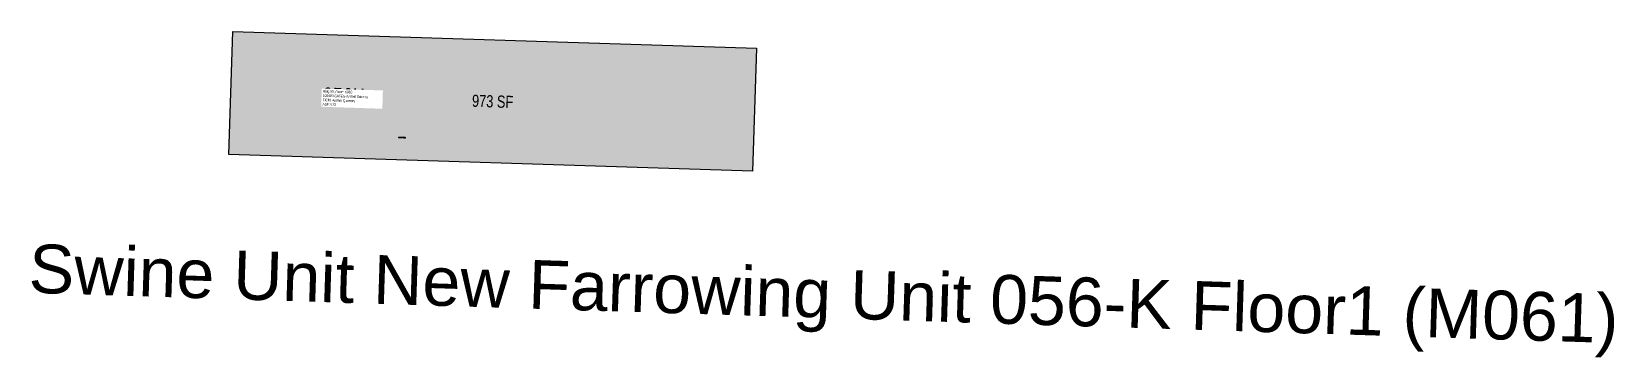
# Model space of a CAD drawing. Header units: inches. Extents: x 69171235 to 69173571, y 27725946 to 27726427.
import ezdxf
from ezdxf.enums import TextEntityAlignment as Align

# ---------------------------------------------------------------- set-up
doc = ezdxf.new("R2010")
doc.units = ezdxf.units.IN
doc.header["$MEASUREMENT"] = 0
for name, color, linetype in [('A-IDEN-RNUM', 7, 'CONTINUOUS'), ('A-IDEN-SNUM', 4, 'CONTINUOUS'), ('A-IDEN-VNUM', 4, 'CONTINUOUS'), ('A-TTLB', 4, 'CONTINUOUS'), ('A-WALL', 5, 'CONTINUOUS'), ('AREA-ASSIGN', 7, 'CONTINUOUS'), ('AREA-GROSS', 1, 'CONTINUOUS'), ('AREA-TEXT', 3, 'CONTINUOUS'), ('Rooms-Category-Color', 7, 'CONTINUOUS'), ('Rooms-College-Color', 7, 'CONTINUOUS'), ('Rooms-Department-Color', 7, 'CONTINUOUS'), ('Rooms-Division-Color', 7, 'CONTINUOUS'), ('Rooms-Information', 7, 'CONTINUOUS')]:
    doc.layers.add(name, color=color, linetype=linetype)
doc.styles.add('AREA', font='arial.ttf', dxfattribs={"width": 0.75, "height": 24})
doc.styles.add('ID', font='ARIALN.TTF', dxfattribs={"width": 0.85, "height": 0.25})
doc.styles.add('ROOMSNUMBER', font='txt.shx', dxfattribs={"height": 0.08333})
doc.styles.add('TITLE', font='arial.ttf', dxfattribs={"height": 72})

msp = doc.modelspace()

# ---------------------------------------------------------------- hatches: boundary and pattern name
at = {"layer": 'Rooms-Category-Color', "true_color": 0xfbafa2}
msp.add_hatch(color=21, dxfattribs=at).paths.add_polyline_path([(69172305.1, 27726402.6), (69172299.3, 27726221.5), (69171526.2, 27726246.1), (69171532, 27726427.2)])
at = {"layer": 'Rooms-College-Color', "true_color": 0xe3c5e1}
msp.add_hatch(color=254, dxfattribs=at).paths.add_polyline_path([(69172305.1, 27726402.6), (69172299.3, 27726221.5), (69171526.2, 27726246.1), (69171532, 27726427.2)])
at = {"layer": 'Rooms-Department-Color', "true_color": 0xe3c5e1}
msp.add_hatch(color=254, dxfattribs=at).paths.add_polyline_path([(69172305.1, 27726402.6), (69172299.3, 27726221.5), (69171526.2, 27726246.1), (69171532, 27726427.2)])
at = {"layer": 'Rooms-Division-Color', "true_color": 0xe3c5e1}
msp.add_hatch(color=254, dxfattribs=at).paths.add_polyline_path([(69172305.1, 27726402.6), (69172299.3, 27726221.5), (69171526.2, 27726246.1), (69171532, 27726427.2)])

# ---------------------------------------------------------------- linework, layer by layer
at = {"layer": 'A-WALL'}
msp.add_lwpolyline([(69172305.1, 27726402.6), (69172299.3, 27726221.5), (69171526.2, 27726246.1), (69171532, 27726427.2)], close=True, dxfattribs=at)
at = {"layer": 'AREA-ASSIGN'}
msp.add_lwpolyline([(69172305.1, 27726402.6), (69172299.3, 27726221.5), (69171526.2, 27726246.1), (69171532, 27726427.2)], close=True, dxfattribs=at)
at = {"layer": 'AREA-GROSS'}
msp.add_lwpolyline([(69172305.1, 27726402.6), (69172299.3, 27726221.5), (69171526.2, 27726246.1), (69171532, 27726427.2)], close=True, dxfattribs=at)

# ---------------------------------------------------------------- texts
at = {"layer": 'A-IDEN-RNUM', "style": 'ROOMSNUMBER'}
msp.add_text('0910-00', height=1.2, rotation=358.1804, dxfattribs=at).set_placement((69171781.8, 27726270.9), align=Align.MIDDLE)
at = {"layer": 'A-IDEN-SNUM', "style": 'ROOMSNUMBER'}
msp.add_text('0560K91000', height=1.2, rotation=358.1804, dxfattribs=at).set_placement((69171781.8, 27726270.9), align=Align.MIDDLE)
at = {"layer": 'A-IDEN-VNUM', "style": 'ID', "width": 0.85}
msp.add_text('056K', height=27, rotation=358.1804, dxfattribs=at).set_placement((69171695.6, 27726330.4), align=Align.MIDDLE)
at = {"layer": 'A-TTLB', "style": 'TITLE'}
msp.add_text('Swine Unit New Farrowing Unit 056-K Floor1 (M061)', height=72, rotation=358.1804, dxfattribs=at).set_placement((69171230, 27726041.9))
at = {"layer": 'AREA-TEXT', "style": 'AREA', "width": 0.75}
msp.add_text('973 SF', height=18, rotation=358.1804, dxfattribs=at).set_placement((69171915.6, 27726324.3), align=Align.MIDDLE_CENTER)

# ---------------------------------------------------------------- next in the draw order: texts
at = {"layer": 'Rooms-Information', "insert": (69171664.5, 27726318.1), "char_height": 3.857, "width": 86.4, "attachment_point": 7, "rotation": 358.1804, "style": 'ID', "bg_fill": 3, "box_fill_scale": 1.5, "bg_fill_color": 256, "bg_fill_true_color": 13158600, "bg_fill_transparency": 0}
msp.add_mtext('Bldg.56, Room K910^M^J100400-CAFES-Animal Science^M^JFICM: Animal Quarters^M^JASF: 973', dxfattribs=at)

doc.saveas('drawing.dxf')
